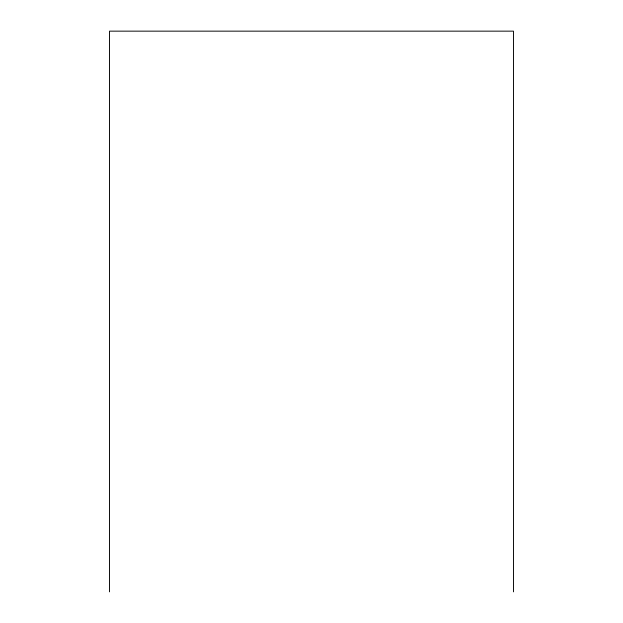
<?xml version="1.0" encoding="UTF-8"?>
<svg xmlns="http://www.w3.org/2000/svg" width="623" height="623" viewBox="0 0 623 623"><rect width="100%" height="100%" fill="white"/><g stroke="black" fill="none" stroke-linecap="round" stroke-linejoin="round"><path stroke-width="0.93" d="M513.484 591.85L513.484 31.15L109.516 31.15L109.516 591.85"/></g></svg>
